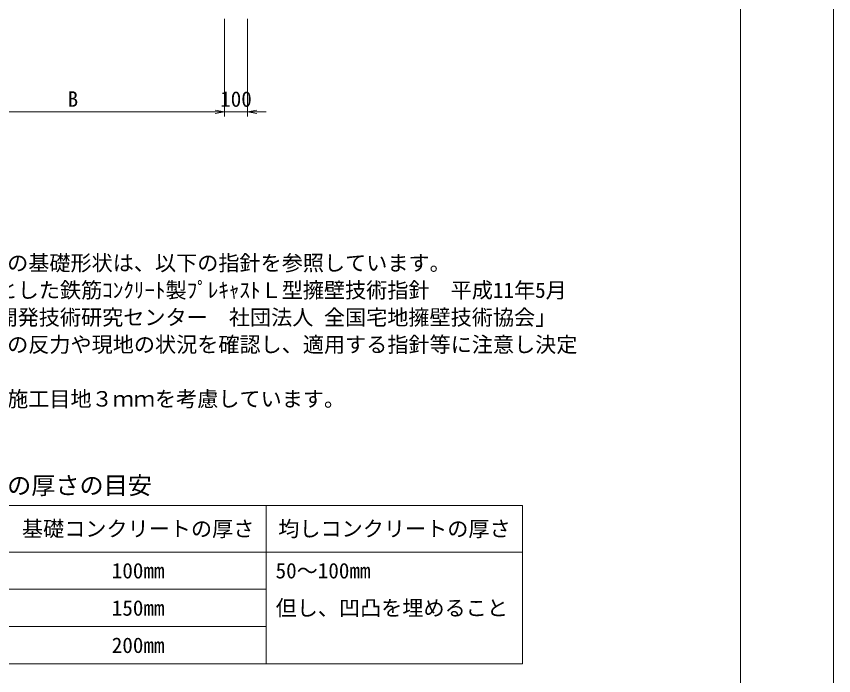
# Model space of a CAD drawing. Units: millimetres at full size, sheet at 1:20; details may follow other scales. Extents: x 0 to 16820, y 0 to 11880.
# Drawn here: x 13312 to 16820, y 2220 to 5050 of the extents above; entities that cross this region are included whole.
import ezdxf
from ezdxf.enums import TextEntityAlignment as Align

# ---------------------------------------------------------------- set-up
doc = ezdxf.new("R2010")
doc.units = ezdxf.units.MM
doc.header["$LTSCALE"] = 20
for name, color, linetype, lineweight in [('D-DOC', 7, 'Continuous', 13), ('D-STR-DIM', 7, 'Continuous', 13), ('D-TTL', 2, 'Continuous', 13)]:
    doc.layers.add(name, color=color, linetype=linetype, lineweight=lineweight)
doc.styles.add('ＭＳ ゴシック', font='')
doc.styles.get('ＭＳ ゴシック').set_extended_font_data('MS Gothic')

# ---------------------------------------------------------------- blocks, each defined once
blk = doc.blocks.new('open_arrow')
at = {"color": 0, "linetype": 'Continuous', "lineweight": -2}
blk.add_lwpolyline([(7.5, 1.25), (0, 0), (7.5, -1.25)], dxfattribs=at)

msp = doc.modelspace()

# ---------------------------------------------------------------- linework, layer by layer
at = {"layer": 'D-DOC'}
for p, q in [((12185, 2950.78), (15485, 2950.78)), ((14385, 2950.78), (14385, 2270.78)), ((15485, 2950.78), (15485, 2270.78)), ((12185, 2750.78), (15485, 2750.78)), ((12185, 2590.78), (14385, 2590.78)), ((12185, 2430.78), (14385, 2430.78)), ((12185, 2270.78), (15485, 2270.78))]:
    msp.add_line(p, q, dxfattribs=at)
at = {"layer": 'D-STR-DIM'}
for p, q in [((14205, 5040), (14205, 4620)), ((14205, 5040), (14205, 4620)), ((14305, 5040), (14305, 4620)), ((12905, 4640), (14205, 4640)), ((14125, 4640), (14385, 4640))]:
    msp.add_line(p, q, dxfattribs=at)
at = {"layer": 'D-TTL'}
for points in [[(0, 0), (16820, 0), (16820, 11880), (0, 11880)], [(400, 400), (16420, 400), (16420, 11480), (400, 11480)]]:
    msp.add_lwpolyline(points, close=True, dxfattribs=at)

# ---------------------------------------------------------------- block references
at = {"layer": 'D-STR-DIM', "xscale": 5.33, "yscale": 5.33, "rotation": 180}
msp.add_blockref('open_arrow', (14205, 4640), dxfattribs=at)
msp.add_blockref('open_arrow', (14205, 4640), dxfattribs=at)
at = {"layer": 'D-STR-DIM', "xscale": 5.33, "yscale": 5.33}
msp.add_blockref('open_arrow', (14305, 4640), dxfattribs=at)

# ---------------------------------------------------------------- texts
at = {"layer": 'D-DOC', "style": 'ＭＳ ゴシック'}
for s, p in [('※１．Ｌ型擁壁標準断面図の基礎形状は、以下の指針を参照しています。', (12185, 4024.76)), ('\u3000\u3000\u3000「ﾊｲﾀｯﾁｳｫｰﾙを基本とした鉄筋ｺﾝｸﾘｰﾄ製ﾌﾟﾚｷｬｽﾄＬ型擁壁技術指針\u3000平成11年5月', (12185, 3908.1)), ('\u3000\u3000\u3000\u3000\u3000財団法人 国土開発技術研究センター\u3000社団法人 全国宅地擁壁技術協会」', (12185, 3791.43)), ('\u3000２．基礎の形状は、擁壁の反力や現地の状況を確認し、適用する指針等に注意し決定', (12185, 3674.76)), ('\u3000３．製品を敷設する際、施工目地３ｍｍを考慮しています。', (12185, 3441.43))]:
    msp.add_text(s, height=66.46, dxfattribs=at).set_placement(p, align=Align.TOP_LEFT)
msp.add_text('※1．基礎コンクリートの厚さの目安', height=75.95, dxfattribs=at).set_placement((12185, 2976.21), align=Align.BOTTOM_LEFT)
for s, p in [('基礎コンクリートの厚さ', (13835, 2850.78)), ('均しコンクリートの厚さ', (14935, 2850.78)), ('100mm', (13835, 2670.78)), ('150mm', (13835, 2510.78)), ('200mm', (13835, 2350.78))]:
    msp.add_text(s, height=66.46, dxfattribs=at).set_placement(p, align=Align.MIDDLE_CENTER)
for s, p in [('50～100mm', (14425, 2670.78)), ('但し、凹凸を埋めること', (14425, 2510.78))]:
    msp.add_text(s, height=66.46, dxfattribs=at).set_placement(p, align=Align.MIDDLE_LEFT)
at = {"layer": 'D-STR-DIM', "style": 'ＭＳ ゴシック'}
for s, p in [('B', (13555, 4695)), ('100', (14255, 4695))]:
    msp.add_text(s, height=66.46, dxfattribs=at).set_placement(p, align=Align.MIDDLE_CENTER)

doc.saveas('drawing.dxf')
